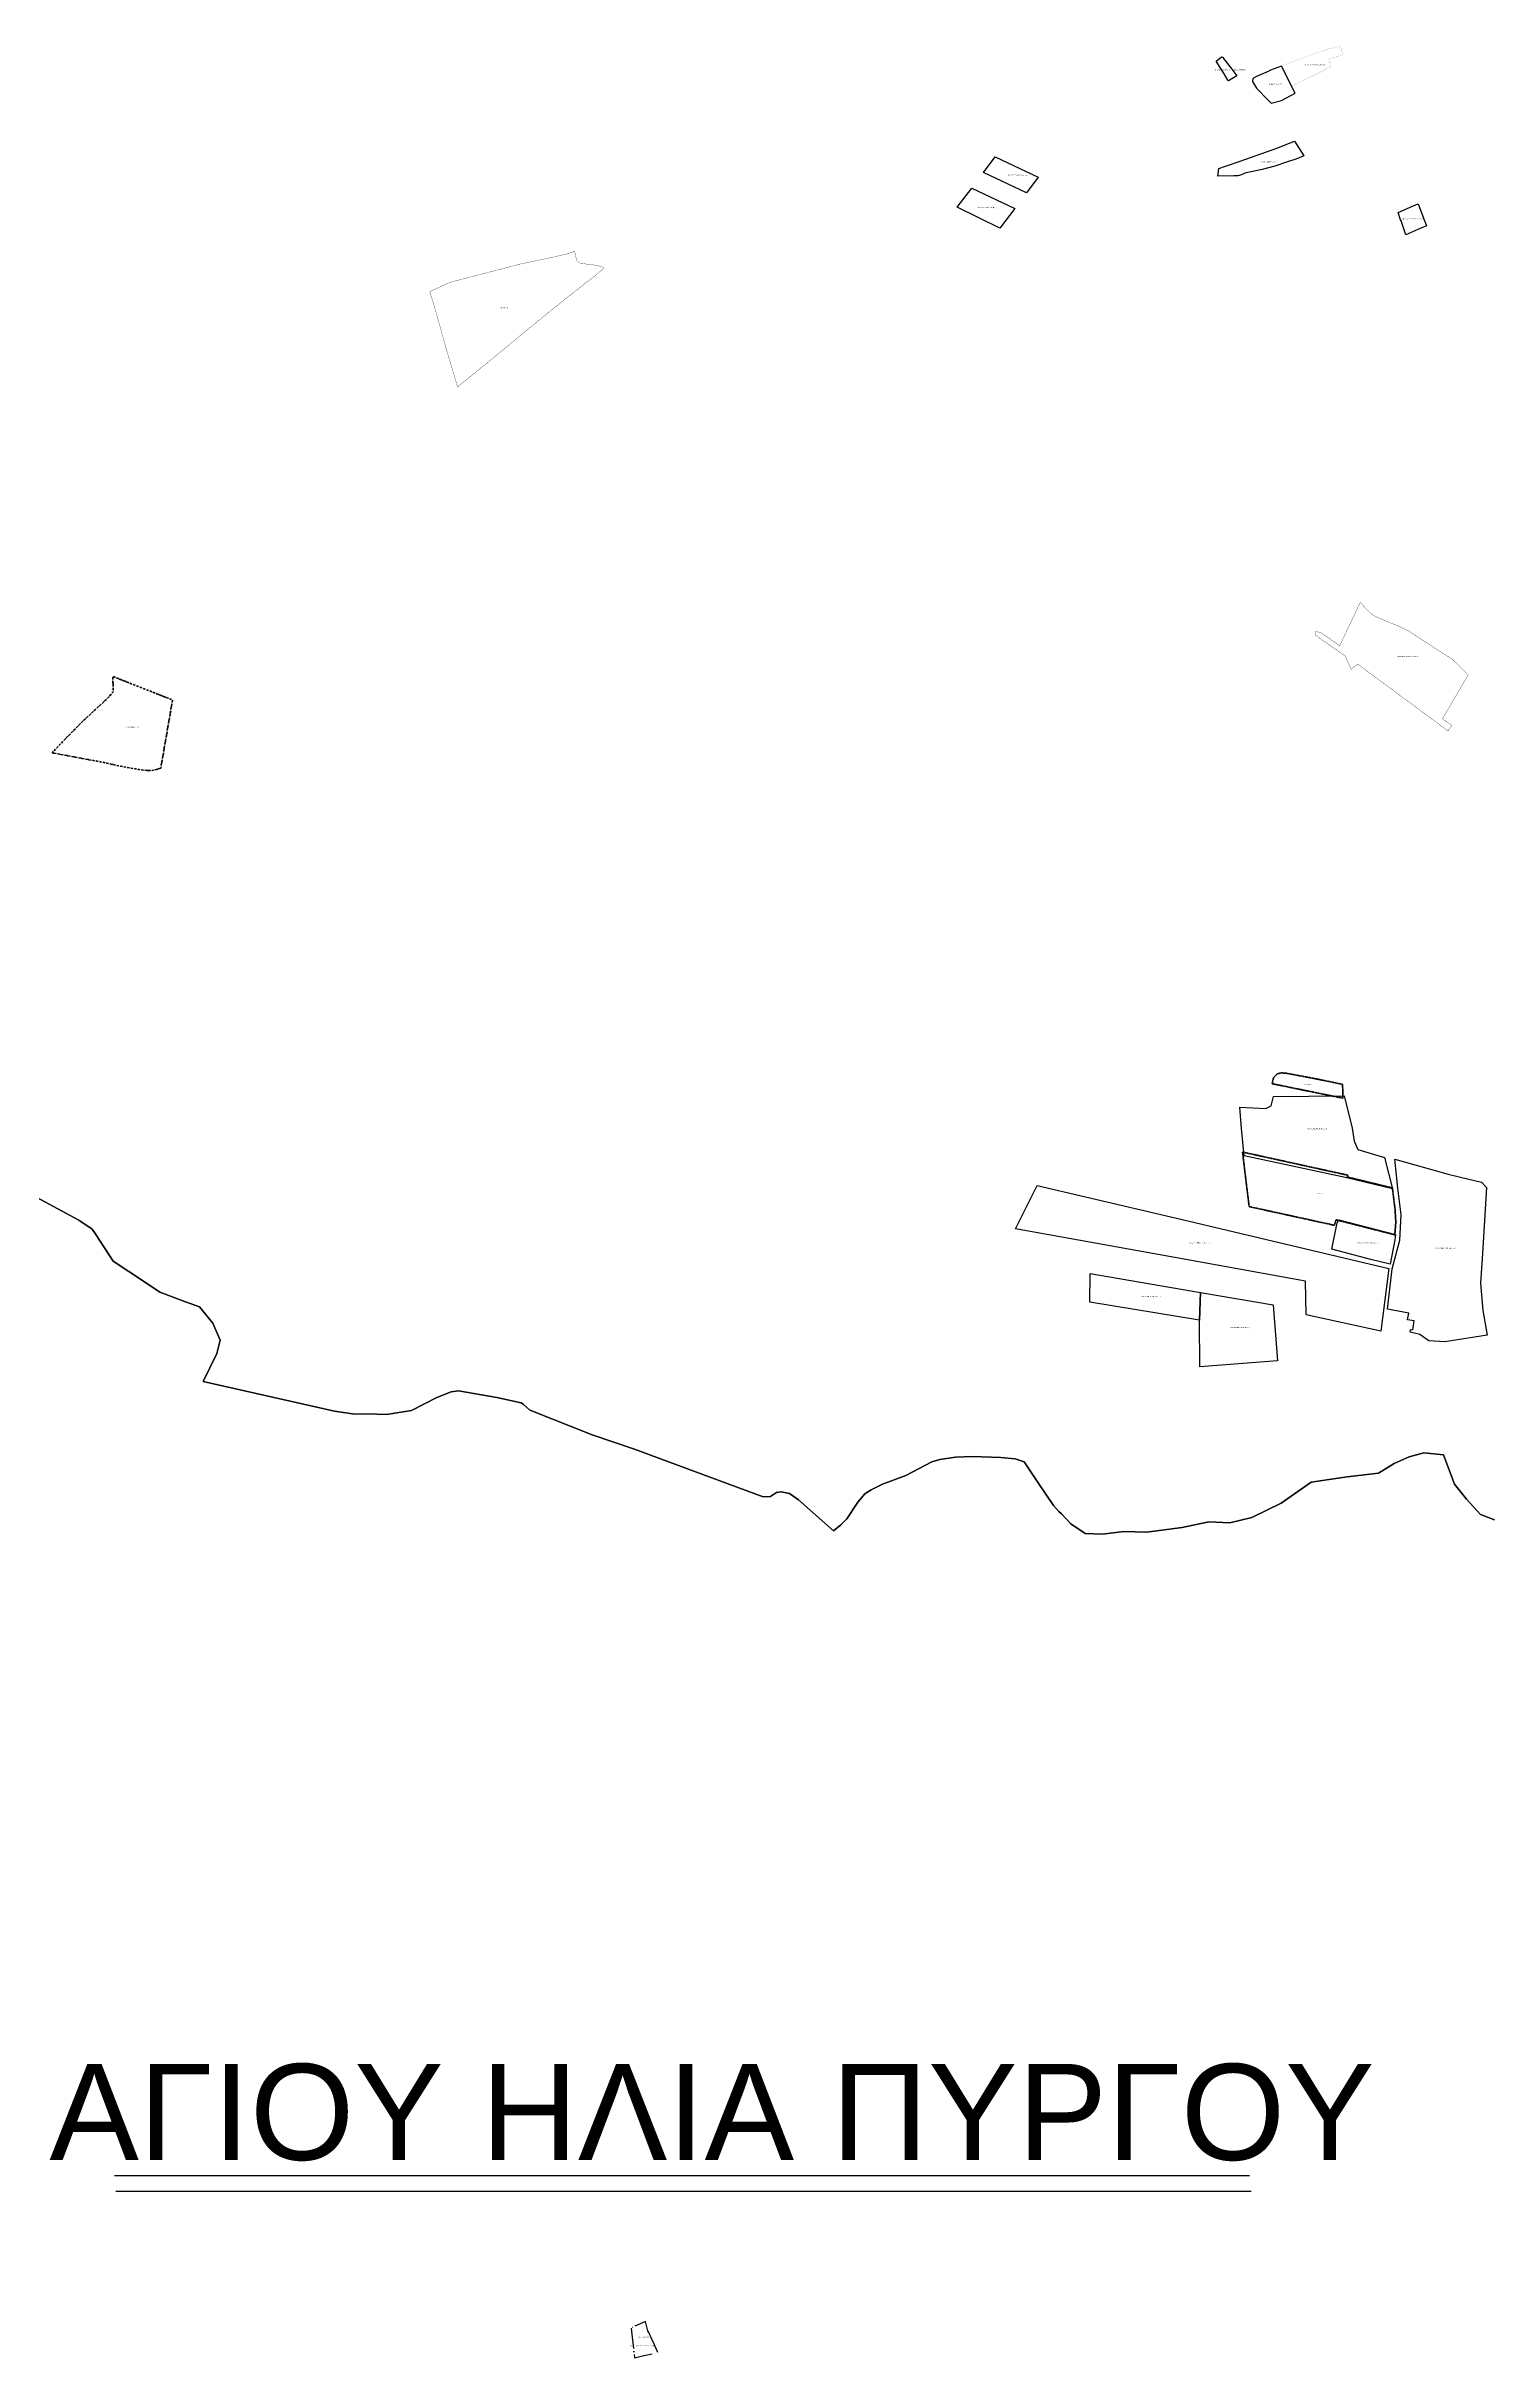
# Model space of a CAD drawing. Header units: metres. Extents: x 245125 to 394351, y 270578 to 4233311.
# Drawn here: x 263349 to 264857, y 4177793 to 4180201 of the extents above; entities that cross this region are included whole.
import ezdxf
from ezdxf.enums import TextEntityAlignment as Align
from ezdxf.lldxf.tags import DXFTag

# ---------------------------------------------------------------- set-up
doc = ezdxf.new("R2010")
doc.units = ezdxf.units.M
doc.linetypes.add('DASHDOT_LINE', pattern=[18, 12, -3, 0, -3])
doc.linetypes.add('t-orio', pattern=[0.79, 0.5, -0.12, 0.05, -0.12])
for name, color, linetype in [('4495-(127-227)', 221, 'Continuous'), ('4495-(228-329)', 103, 'Continuous'), ('4495-(431-531)', 215, 'Continuous'), ('ASTOTA', 7, 'Continuous'), ('topo2010', 207, 'Continuous'), ('topo2013', 66, 'Continuous'), ('topo2014', 230, 'Continuous'), ('topo2016', 36, 'Continuous'), ('topo2019', 6, 'Continuous'), ('topo2023', 41, 'Continuous'), ('topo2025', 112, 'Continuous'), ('ΗΛΕΙΑ_Ονομασία ΟΤΑ_ΟΚΧΕ', 6, 'Continuous')]:
    doc.layers.add(name, color=color, linetype=linetype)
doc.layers.add('PERIGRAMMA', color=1, linetype='t-orio', lineweight=70)
doc.styles.add('ARIAL', font='arial.ttf')
doc.styles.get("Standard").update_dxf_attribs({"font": 'arial.ttf'})
tags = doc.linetypes.add('BORDER2', pattern=[0.875, 0.25, -0.125, 0.25, -0.125, 0, -0.125]).pattern_tags.tags
tags[14:15] = [DXFTag(74, 4), DXFTag(75, 0), DXFTag(340, '0'), DXFTag(46, 1.0), DXFTag(50, 0.0), DXFTag(44, 0.0), DXFTag(45, 0.0)]
tags[12:13] = [DXFTag(74, 4), DXFTag(75, 0), DXFTag(340, '0'), DXFTag(46, 1.0), DXFTag(50, 0.0), DXFTag(44, 0.0), DXFTag(45, 0.0)]
tags[10:11] = [DXFTag(74, 4), DXFTag(75, 0), DXFTag(340, '0'), DXFTag(46, 1.0), DXFTag(50, 0.0), DXFTag(44, 0.0), DXFTag(45, 0.0)]
tags[8:9] = [DXFTag(74, 4), DXFTag(75, 0), DXFTag(340, '0'), DXFTag(46, 1.0), DXFTag(50, 0.0), DXFTag(44, 0.0), DXFTag(45, 0.0)]
tags[6:7] = [DXFTag(74, 4), DXFTag(75, 0), DXFTag(340, '0'), DXFTag(46, 1.0), DXFTag(50, 0.0), DXFTag(44, 0.0), DXFTag(45, 0.0)]
tags[4:5] = [DXFTag(74, 4), DXFTag(75, 0), DXFTag(340, '0'), DXFTag(46, 1.0), DXFTag(50, 0.0), DXFTag(44, 0.0), DXFTag(45, 0.0)]
tags = doc.linetypes.add('HIDDEN', pattern=[0.375, 0.25, -0.125]).pattern_tags.tags
tags[6:7] = [DXFTag(74, 4), DXFTag(75, 0), DXFTag(340, '0'), DXFTag(46, 1.0), DXFTag(50, 0.0), DXFTag(44, 0.0), DXFTag(45, 0.0)]
tags[4:5] = [DXFTag(74, 4), DXFTag(75, 0), DXFTag(340, '0'), DXFTag(46, 1.0), DXFTag(50, 0.0), DXFTag(44, 0.0), DXFTag(45, 0.0)]

msp = doc.modelspace()

# ---------------------------------------------------------------- linework, layer by layer
at = {"color": 207}
for p, q in [((264693.7, 4178975.6), (264695.5, 4178978.6)), ((264695.5, 4178978.6), (264754.4, 4178963.4)), ((264754.4, 4178963.4), (264753.9, 4178957.7))]:
    msp.add_line(p, q, dxfattribs=at)
at = {"color": 144}
for points in [[(264325.3, 4180069.5), (264337.5, 4180085.9), (264382.3, 4180064.9), (264370.2, 4180048.4), (264325.3, 4180069.5)], [(264297.9, 4180033.6), (264313.1, 4180053.4), (264358.1, 4180032.3), (264342.4, 4180011.5)]]:
    msp.add_lwpolyline(points, close=True, dxfattribs=at)
at = {"layer": '4495-(228-329)', "color": 103}
for p, q in [((263420, 4177983.2), (264602.6, 4177983.2)), ((263421.5, 4177966.8), (264604.1, 4177966.8))]:
    msp.add_line(p, q, dxfattribs=at)
at = {"layer": '4495-(431-531)'}
msp.add_lwpolyline([(264757.2, 4180027.9), (264772.3, 4180034.4), (264778.3, 4180036.9), (264782.8, 4180024.7), (264786.7, 4180014), (264777.9, 4180010.3), (264765.3, 4180004.8), (264760.3, 4180019.2), (264759.8, 4180020.5)], close=True, dxfattribs=at)
at = {"layer": 'ASTOTA', "color": 253, "linetype": 'HIDDEN', "ltscale": 300}
for points in [[(263339.4, 4179001.8), (263383.1, 4178978.2), (263396.9, 4178968.9), (263399.9, 4178964.4), (263414.8, 4178941.7), (263418.6, 4178935.8), (263451.3, 4178914), (263467.4, 4178903.2), (263494.2, 4178893.4), (263508.8, 4178888.1), (263522.7, 4178870.9), (263530.1, 4178853.5), (263526.9, 4178839.3), (263512.4, 4178810.3), (263649.4, 4178779.5), (263656.3, 4178778.5), (263670.5, 4178776.4), (263683.2, 4178776.5), (263703.6, 4178775.9), (263729.5, 4178780), (263755.8, 4178793.5), (263770.9, 4178799.5), (263778.4, 4178800.5), (263818.5, 4178793.5), (263843.8, 4178788.1), (263846.2, 4178786.2), (263852.6, 4178780.9), (263853.8, 4178780), (263917.6, 4178754.6), (263960.9, 4178740.1), (264095.9, 4178690), (264103.5, 4178690.5), (264109.7, 4178694.7), (264114.6, 4178695.3), (264123.3, 4178693.6), (264132.5, 4178686.9), (264169.1, 4178654.9), (264176.9, 4178661), (264183, 4178667.1), (264194.4, 4178684.7), (264201.9, 4178693.3), (264208.4, 4178697.5), (264220.3, 4178703.4), (264244.5, 4178712.5), (264271.6, 4178726.5), (264280, 4178729.1), (264296.3, 4178731.6), (264314, 4178732.2), (264343.4, 4178731), (264358.4, 4178729.6), (264367.9, 4178726.8), (264382.5, 4178704.7), (264398.3, 4178681), (264404, 4178675), (264406.5, 4178672.4), (264416.3, 4178662.1), (264431.3, 4178652.1), (264449.5, 4178651.4), (264471.6, 4178654), (264495.3, 4178653.5), (264532.2, 4178658.4), (264560, 4178664.2), (264582.1, 4178663.2), (264604.8, 4178668.7), (264635.3, 4178683.7), (264666.6, 4178705.4), (264704.3, 4178711.1), (264737, 4178714.8), (264753.1, 4178724.9), (264768.7, 4178731.8), (264784.2, 4178736), (264804.4, 4178733.9), (264816.1, 4178703.2), (264828.6, 4178687.7), (264843, 4178671.7), (264857.7, 4178666.2)], [(264857.7, 4178666.2), (264843, 4178671.7), (264828.6, 4178687.7), (264816.1, 4178703.2), (264804.4, 4178733.9), (264784.2, 4178736), (264768.7, 4178731.8), (264753.1, 4178724.9), (264737, 4178714.8), (264704.3, 4178711.1), (264666.6, 4178705.4), (264635.3, 4178683.7), (264604.8, 4178668.7), (264582.1, 4178663.2), (264560, 4178664.2), (264532.2, 4178658.4), (264495.3, 4178653.5), (264471.6, 4178654), (264449.5, 4178651.4), (264431.3, 4178652.1), (264416.3, 4178662.1), (264406.5, 4178672.4), (264404, 4178675), (264398.3, 4178681), (264382.5, 4178704.7), (264367.9, 4178726.8), (264358.4, 4178729.6), (264343.4, 4178731), (264314, 4178732.2), (264296.3, 4178731.6), (264280, 4178729.1), (264271.6, 4178726.5), (264244.5, 4178712.5), (264220.3, 4178703.4), (264208.4, 4178697.5), (264201.9, 4178693.3), (264194.4, 4178684.7), (264183, 4178667.1), (264176.9, 4178661), (264169.1, 4178654.9), (264132.5, 4178686.9), (264123.3, 4178693.6), (264114.6, 4178695.3), (264109.7, 4178694.7), (264103.5, 4178690.5), (264095.9, 4178690), (263960.9, 4178740.1), (263917.6, 4178754.6), (263853.8, 4178780), (263852.6, 4178780.9), (263846.2, 4178786.2), (263843.8, 4178788.1), (263818.5, 4178793.5), (263778.4, 4178800.5), (263770.9, 4178799.5), (263755.8, 4178793.5), (263729.5, 4178780), (263703.6, 4178775.9), (263683.2, 4178776.5), (263670.5, 4178776.4), (263656.3, 4178778.5), (263649.4, 4178779.5), (263512.4, 4178810.3), (263526.9, 4178839.3), (263530.1, 4178853.5), (263522.7, 4178870.9), (263508.8, 4178888.1), (263494.2, 4178893.4), (263467.4, 4178903.2), (263451.3, 4178914), (263418.6, 4178935.8), (263414.8, 4178941.7), (263399.9, 4178964.4), (263396.9, 4178968.9), (263383.1, 4178978.2), (263339.4, 4179001.8)]]:
    msp.add_lwpolyline(points, dxfattribs=at)
at = {"layer": 'topo2010', "color": 207}
for p, q in [((264594.2, 4179073.9), (264592.5, 4179096.1)), ((264592.5, 4179096.1), (264619.4, 4179094.5)), ((264619.4, 4179094.5), (264624.9, 4179097.5)), ((264624.9, 4179097.5), (264627.5, 4179107.3)), ((264627.5, 4179107.3), (264701.2, 4179107.8)), ((264701.2, 4179107.8), (264709.3, 4179074.1)), ((264597, 4179045.2), (264594.2, 4179073.9)), ((264709.3, 4179074.1), (264711.4, 4179060.7)), ((264703.8, 4179022.6), (264597, 4179045.2)), ((264711.4, 4179060.7), (264715.2, 4179051.8)), ((264715.2, 4179051.8), (264743, 4179043.6)), ((264743, 4179043.6), (264751.3, 4179010.9)), ((264755.6, 4179025.3), (264754, 4179042)), ((264754, 4179042), (264809.5, 4179026.1)), ((264751.3, 4179010.9), (264703.8, 4179022.6)), ((264756.9, 4179011.6), (264755.6, 4179025.3)), ((264809.5, 4179026.1), (264822.2, 4179023)), ((264822.2, 4179023), (264844, 4179017.8)), ((264844, 4179017.8), (264849.5, 4179012.3)), ((264358.6, 4178969.2), (264381.3, 4179014.4)), ((264381.3, 4179014.4), (264532.4, 4178979.2)), ((264760.3, 4178983.8), (264756.9, 4179011.6)), ((264849.5, 4179012.3), (264845.1, 4178943.8)), ((264524.8, 4178939.4), (264358.6, 4178969.2)), ((264532.4, 4178979.2), (264747.5, 4178927.9)), ((264688.1, 4178948.3), (264693.7, 4178975.6)), ((264759.1, 4178957.4), (264760.3, 4178983.8)), ((264729, 4178937.4), (264688.1, 4178948.3)), ((264753.9, 4178957.7), (264749.1, 4178932.5)), ((264751, 4178927.5), (264759.1, 4178957.4)), ((264845.1, 4178943.8), (264843, 4178912.6)), ((264436, 4178893.1), (264436.5, 4178922.9)), ((264436.5, 4178922.9), (264551.3, 4178903.1)), ((264660.9, 4178914.8), (264524.8, 4178939.4)), ((264749.1, 4178932.5), (264729, 4178937.4)), ((264747.5, 4178927.9), (264739.2, 4178862.8)), ((264746.3, 4178885.5), (264750.8, 4178924.6)), ((264750.8, 4178924.6), (264751, 4178927.5)), ((264550.5, 4178874.2), (264551.3, 4178903.1)), ((264551.3, 4178903.1), (264550.5, 4178874.2)), ((264551.3, 4178903.1), (264627.2, 4178890)), ((264661.4, 4178879.7), (264660.9, 4178914.8)), ((264843, 4178912.6), (264845.6, 4178884.2)), ((264550.5, 4178874.2), (264436, 4178893.1)), ((264550.6, 4178825.5), (264550.5, 4178874.2)), ((264627.2, 4178890), (264631.7, 4178831.8)), ((264739.2, 4178862.8), (264661.4, 4178879.7)), ((264768.3, 4178881.5), (264746.3, 4178885.5)), ((264767.1, 4178874.5), (264768.3, 4178881.5)), ((264774, 4178873.5), (264767.1, 4178874.5)), ((264772.7, 4178864.2), (264774, 4178873.5)), ((264845.6, 4178884.2), (264850.1, 4178858.4)), ((264769.9, 4178861.7), (264770.3, 4178864.6)), ((264780, 4178859.2), (264769.9, 4178861.7)), ((264770.3, 4178864.6), (264772.7, 4178864.2)), ((264789.3, 4178852.6), (264780, 4178859.2)), ((264806, 4178851.6), (264789.3, 4178852.6)), ((264850.1, 4178858.4), (264806, 4178851.6)), ((264631.7, 4178831.8), (264550.6, 4178825.5))]:
    msp.add_line(p, q, dxfattribs=at)
at = {"layer": 'topo2013', "color": 66, "linetype": 'BORDER2', "ltscale": 4}
msp.add_lwpolyline([(264635.8, 4180180.5), (264624.4, 4180176.3), (264621.9, 4180175), (264609.8, 4180169.5), (264606, 4180167.6), (264605.7, 4180164.5), (264609.8, 4180157.5), (264621.8, 4180145.1), (264625, 4180141.7), (264635.8, 4180144.5), (264650.2, 4180152.2)], close=True, dxfattribs=at)
at = {"layer": 'topo2014', "color": 230, "ltscale": 0.2, "flags": 128}
msp.add_lwpolyline([(264649.4, 4180102.4), (264659, 4180087), (264651.8, 4180084), (264641.1, 4180080.3), (264628.7, 4180076.1), (264615.6, 4180072.7), (264597.5, 4180069.1), (264594.1, 4180067.2), (264590.2, 4180066.2), (264586.2, 4180066.2), (264569.6, 4180065.9), (264570.4, 4180073.9), (264576.6, 4180076), (264582.7, 4180078), (264598.7, 4180083.5), (264630.8, 4180094.9)], close=True, dxfattribs=at)
at = {"layer": 'topo2016', "color": 36, "linetype": 'DASHDOT_LINE', "lineweight": 70, "ltscale": 0.2, "flags": 128}
msp.add_lwpolyline([(263468.4, 4179449.3), (263459.4, 4179446.6), (263450, 4179447), (263425.7, 4179451.3), (263407.5, 4179455.4), (263355.1, 4179465.2), (263369.8, 4179480.6), (263387.8, 4179498.7), (263414.4, 4179523.4), (263418.8, 4179528.8), (263418.4, 4179544.7), (263480.6, 4179520.2), (263468.4, 4179449.3)], dxfattribs=at)
at = {"layer": 'topo2019', "color": 6, "linetype": 't-orio', "lineweight": 70}
for points in [[(264626, 4179120.5), (264627.5, 4179126.7), (264631.2, 4179130.7), (264635.2, 4179131.8), (264641.2, 4179131.3), (264670.2, 4179125.9), (264699.4, 4179119.8), (264699.9, 4179105.4)], [(264751.3, 4179011.9), (264754.1, 4178989.8), (264754.9, 4178975.7), (264753.8, 4178963.1), (264692.6, 4178978.8), (264691, 4178973), (264602.1, 4178992.5), (264595.2, 4179049.3), (264704.9, 4179025.2), (264704.4, 4179023.3), (264751.3, 4179011.9)]]:
    msp.add_lwpolyline(points, close=True, dxfattribs=at)
at = {"layer": 'topo2019', "color": 6, "linetype": 'DASHDOT_LINE'}
msp.add_lwpolyline([(263961.8, 4177793.4), (263968.7, 4177794.9), (263986.1, 4177798.9), (263982.5, 4177806.7), (263979.8, 4177812.7), (263976.6, 4177819.6), (263975.7, 4177821.6), (263973.3, 4177831.1), (263958.3, 4177824.4), (263959.4, 4177814.9)], close=True, dxfattribs=at)
at = {"layer": 'topo2023', "linetype": 't-orio', "ltscale": 3, "const_width": 0.3}
msp.add_lwpolyline([(263748.6, 4179945.5), (263769.5, 4179955.2), (263843, 4179974.3), (263867.9, 4179979.5), (263882.2, 4179982.7), (263891.5, 4179984.7), (263899.5, 4179987.6), (263901.6, 4179978.1), (263903.7, 4179975.9), (263906, 4179975), (263923.9, 4179972.7), (263929.4, 4179970.9), (263929.4, 4179969.4), (263920.8, 4179962.2), (263893.3, 4179940.7), (263854, 4179909), (263816.1, 4179877.6), (263777.5, 4179846.4), (263765.6, 4179886.4), (263759.2, 4179909.4), (263753.3, 4179930.4)], close=True, dxfattribs=at)
at = {"layer": 'topo2025', "const_width": 0.1}
msp.add_lwpolyline([(264635.8, 4180180.6), (264652.1, 4180186.8), (264653.4, 4180187.3), (264654.5, 4180187.7), (264655.2, 4180187.9), (264668.5, 4180192.9), (264674.9, 4180195.1), (264676.4, 4180195.6), (264680.7, 4180196.6), (264680.6, 4180197.2), (264685, 4180198.4), (264697.4, 4180201.1), (264699.8, 4180191.8), (264695.1, 4180190.6), (264685.1, 4180188.4), (264685.9, 4180185.1), (264686.3, 4180183.5), (264687.4, 4180179.6), (264683.7, 4180177.9), (264680.2, 4180176.2), (264676.3, 4180174.3), (264664.3, 4180168.3), (264663.7, 4180168), (264662.6, 4180167.6), (264646.5, 4180160.2)], close=True, dxfattribs=at)
at = {"layer": 'topo2025'}
msp.add_lwpolyline([(264567.7, 4180185.7), (264573.3, 4180190), (264574.4, 4180189.8), (264584.1, 4180177.2), (264589.4, 4180170.3), (264580.5, 4180165.1), (264580, 4180165.9), (264576.1, 4180172.3), (264567.7, 4180185.7)], dxfattribs=at)
at = {"layer": 'topo2025', "linetype": 't-orio', "lineweight": 20, "ltscale": 3, "const_width": 0.3}
msp.add_lwpolyline([(264809.3, 4179487.9), (264715.2, 4179557.5), (264708.4, 4179552.2), (264702.2, 4179566), (264670.9, 4179587.9), (264671.7, 4179591.9), (264677.8, 4179589.8), (264696.4, 4179576.5), (264717.8, 4179621.8), (264718.2, 4179621.4), (264724.1, 4179615), (264729.8, 4179609.5), (264734.3, 4179606.9), (264757.9, 4179597), (264768.4, 4179592), (264796.5, 4179573.6), (264814.3, 4179562.2), (264830.3, 4179546.4), (264803.4, 4179500.5), (264813.2, 4179493.9), (264811.2, 4179491.1), (264809.3, 4179487.9)], close=True, dxfattribs=at)

# ---------------------------------------------------------------- texts
at = {"layer": '4495-(127-227)', "color": 221, "lineweight": 80, "ltscale": 20, "insert": (263957.5, 4177806.3), "char_height": 1, "width": 36.209, "attachment_point": 1}
msp.add_mtext('215 ΚΟΥΤΟΥΛΙΑΣ AΓ.ΗΛΙΑΣ-ΑΥΘ.4495', dxfattribs=at)
at = {"layer": '4495-(431-531)', "lineweight": 35, "ltscale": 2, "insert": (264761.9, 4180021.8), "char_height": 1, "width": 34.083, "attachment_point": 1}
msp.add_mtext('4495 ΚΑΔΑ ΘΕΟΔΩΡΑ -ΑΥΘ.513', dxfattribs=at)
at = {"layer": 'PERIGRAMMA', "color": 144, "lineweight": 35, "ltscale": 2, "char_height": 1, "width": 13.742, "attachment_point": 1}
for insert in [(264350.8, 4180067.3), (264319.5, 4180033.7)]:
    msp.add_mtext('ΜΑΝΩΛΟΠΟΥΛΟΣ-12(ορθογωνιες)', dxfattribs=dict(at, insert=insert))
at = {"layer": 'topo2010', "color": 207, "lineweight": 80, "ltscale": 20, "char_height": 1, "attachment_point": 1}
for insert, width in [((264662.3, 4179074.1), 30.572), ((264540.1, 4178955.1), 28.862), ((264715.2, 4178955.1), 28.39), ((264795.6, 4178949.7), 30.683)]:
    msp.add_mtext('KAΔΑ ΔΟΥΝΕΙΚΑ-10(ορθογωνιες)', dxfattribs=dict(at, insert=insert, width=width))
at = {"layer": 'topo2010', "color": 207, "char_height": 1, "attachment_point": 1}
for insert, width in [((264489, 4178899.2), 24.965), ((264582.4, 4178867.1), 32.659)]:
    msp.add_mtext('KAΔΑ ΔΟΥΝΕΙΚΑ-10(ορθογωνιες)', dxfattribs=dict(at, insert=insert, width=width))
at = {"layer": 'topo2013', "color": 66, "lineweight": 35, "ltscale": 2, "insert": (264622.8, 4180162), "char_height": 1, "width": 13.742, "attachment_point": 1}
msp.add_mtext('ΜΑΝΩΛΟΠΟΥΛΟΣ-13', dxfattribs=at)
at = {"layer": 'topo2014', "color": 230, "lineweight": 35, "ltscale": 2, "insert": (264614.4, 4180081.3), "char_height": 1, "width": 13.742, "attachment_point": 1}
msp.add_mtext('ΠΑΝΑΓΙΩΤΟΠΟΥΛΟΣ-14', dxfattribs=at)
at = {"layer": 'topo2016', "color": 36, "insert": (263431.5, 4179492.4), "char_height": 1, "width": 14.06, "attachment_point": 1}
msp.add_mtext('ΜΑΝΩΛΟΠΟΥΛΟΣ-16', dxfattribs=at)
at = {"layer": 'topo2019', "color": 6, "lineweight": 80, "ltscale": 20, "char_height": 1, "width": 7.072, "attachment_point": 1}
for s, insert in [('KAΔΑΣ-19', (264659.9, 4179120.1)), ('KAΔΑΣ-19', (264673.2, 4179006.8)), ('ΚΟΥΤΟΥΛΙΑΣ-19', (263965.6, 4177815.4))]:
    msp.add_mtext(s, dxfattribs=dict(at, insert=insert))
at = {"layer": 'topo2023', "lineweight": 35, "ltscale": 2, "insert": (263821.6, 4179929.2), "char_height": 1, "width": 3.661, "attachment_point": 1}
msp.add_mtext('ΛΥΓΟΥΡΑ-23', dxfattribs=at)
at = {"layer": 'topo2025', "lineweight": 35, "ltscale": 2, "char_height": 1, "attachment_point": 1}
for s, insert, width in [('ΧΡΙΣΤΟΔΟΥΛΟΠΟΥΛΟΣ ΓΙΑΝΝΗΣ ΔΟΥΝΑΙΙΚΑ-25', (264566.3, 4180177.2), 37.207), ('ΧΡΙΣΤΟΠΟΥΛΟΣ(ΚΟΥΣΙΑΦΕΣ)-25', (264659.3, 4180182.3), 13.742), ('ΧΡΙΣΤΟΠΟΥΛΟΣ(ΚΟΥΣΙΑΦΕΣ)-25', (264756, 4179565.9), 13.742)]:
    msp.add_mtext(s, dxfattribs=dict(at, insert=insert, width=width))
at = {"layer": 'ΗΛΕΙΑ_Ονομασία ΟΤΑ_ΟΚΧΕ', "color": 253, "style": 'ARIAL'}
msp.add_text('ΑΓΙΟΥ ΗΛΙΑ ΠΥΡΓΟΥ', height=100, dxfattribs=at).set_placement((264042.6, 4178049.5), align=Align.MIDDLE)

doc.saveas('drawing.dxf')
